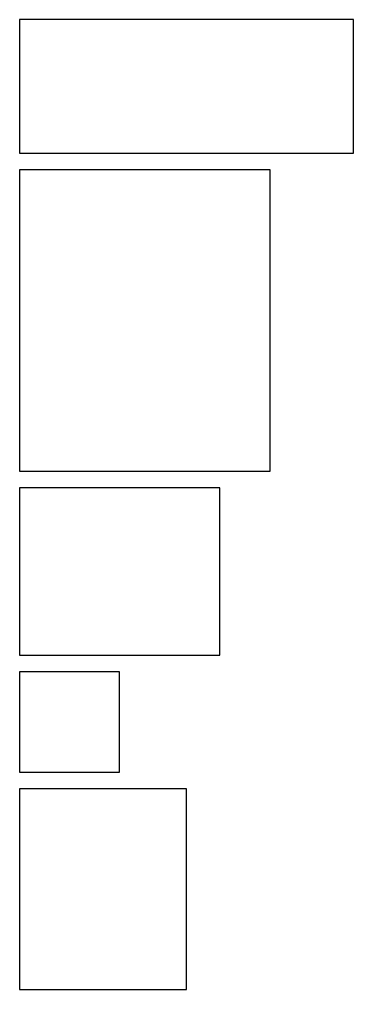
# Model space of a CAD drawing. Header units: metres. Extents: x 2 to 42, y 2 to 118.
import ezdxf

# ---------------------------------------------------------------- set-up
doc = ezdxf.new("R2010")
doc.units = ezdxf.units.M

msp = doc.modelspace()

# ---------------------------------------------------------------- linework, layer by layer
for points in [[(2, 102), (42, 102), (42, 118), (2, 118), (2, 102)], [(2, 64), (32, 64), (32, 100), (2, 100), (2, 64)], [(2, 42), (26, 42), (26, 62), (2, 62), (2, 42)], [(2, 28), (14, 28), (14, 40), (2, 40), (2, 28)], [(2, 2), (22, 2), (22, 26), (2, 26), (2, 2)]]:
    msp.add_lwpolyline(points, close=True)

doc.saveas('drawing.dxf')
